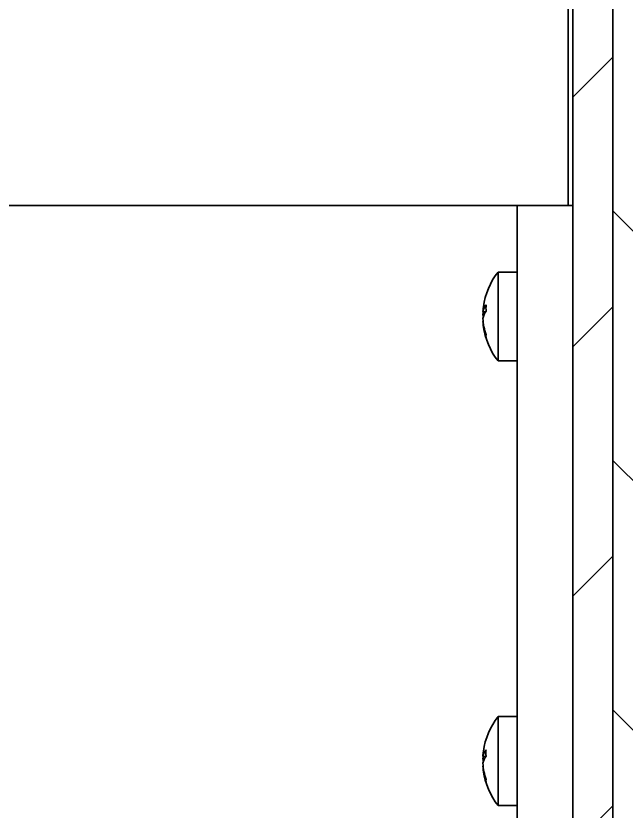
# Model space of a CAD drawing. Header units: millimetres. Extents: x 0 to 841, y 0 to 594.
# Drawn here: x 573.1 to 600.55, y 399.69 to 435.46 of the extents above; entities that cross this region are included whole.
import ezdxf

# ---------------------------------------------------------------- set-up
doc = ezdxf.new("R2010")
doc.units = ezdxf.units.MM

msp = doc.modelspace()

# ---------------------------------------------------------------- hatches: boundary and pattern name
at = {"linetype": 'Continuous', "lineweight": 18}
h = msp.add_hatch(dxfattribs=at)
h.set_pattern_fill('ANSI31', scale=2.5, angle=90, style=0)
h.set_pattern_definition([(135, (-744.932, -742.906), (-5.61266, -5.61266), [])])
h.paths.add_polyline_path([(599.955, 524.437), (599.955, 299.437), (601.755, 299.437), (601.755, 524.437)], flags=0)
h = msp.add_hatch(dxfattribs=at)
h.set_pattern_fill('ANSI31', scale=2.5, style=0)
h.set_pattern_definition([(45, (-744.932, -742.906), (-5.61266, 5.61266), [])])
h.paths.add_polyline_path([(598.155, 474.437), (598.155, 349.437), (599.955, 349.437), (599.955, 474.437)], flags=0)

# ---------------------------------------------------------------- linework, layer by layer
at = {"color": 7, "linetype": 'Continuous', "lineweight": 35}
for p, q in [((599.955, 299.437), (599.955, 524.437)), ((598.155, 349.437), (598.155, 474.437)), ((599.955, 349.437), (599.955, 474.437)), ((597.955, 449.437), (597.955, 426.937)), ((564.713, 426.937), (595.655, 426.937)), ((595.655, 426.937), (595.655, 396.937)), ((595.655, 426.937), (598.155, 426.937)), ((595.655, 423.937), (594.793, 423.937)), ((594.793, 422.727), (594.793, 423.937)), ((594.793, 419.937), (594.793, 422.727)), ((594.231, 422.143), (594.114, 422.166)), ((594.114, 422.028), (594.166, 422.024)), ((594.125, 421.711), (594.114, 421.709)), ((594.793, 419.937), (595.655, 419.937)), ((595.655, 403.937), (594.793, 403.937)), ((594.793, 402.704), (594.793, 403.937)), ((594.793, 399.937), (594.793, 402.704)), ((594.238, 402.141), (594.114, 402.164)), ((594.114, 402.031), (594.171, 402.027)), ((594.125, 401.713), (594.114, 401.711)), ((594.793, 399.937), (595.655, 399.937))]:
    msp.add_line(p, q, dxfattribs=at)
at = {"color": 7, "linetype": 'Continuous', "lineweight": 35, "flags": 128}
for points in [[(594.114, 422.028), (594.121, 422.121), (594.125, 422.163)], [(594.114, 402.031), (594.121, 402.124), (594.125, 402.162)]]:
    msp.add_lwpolyline(points, dxfattribs=at)
at = {"color": 7, "linetype": 'Continuous', "lineweight": 35}
for centre, radius, start, end in [((597.355, 421.937), 3.25, 142.0201, 172.3522), ((594.669, 422.08), 0.561, 137.5641, 171.206), ((596.829, 422.008), 2.719, 172.3541, 176.6821), ((594.855, 421.727), 0.751, 143.1453, 170.8175), ((597.617, 422.318), 3.365, 177.6032, 182.3968), ((594.704, 422.108), 0.595, 187.6852, 196.6543), ((596.983, 422.016), 2.873, 183.3769, 198.3029), ((596.805, 421.864), 2.695, 183.2892, 198.8675), ((597.355, 421.937), 3.25, 187.6478, 217.9799), ((594.874, 421.053), 0.622, 174.421, 185.579), ((597.355, 401.937), 3.25, 142.0201, 172.1267), ((594.642, 402.079), 0.535, 136.4486, 170.8457), ((597.653, 402.306), 3.402, 177.6161, 182.3839), ((596.859, 402.006), 2.75, 172.129, 176.7005), ((594.825, 401.724), 0.72, 142.3129, 170.4717), ((594.675, 402.11), 0.566, 187.9329, 197.6853), ((597.009, 402.013), 2.9, 183.3557, 198.2181), ((596.836, 401.866), 2.726, 183.2713, 198.7603), ((597.355, 401.937), 3.25, 187.8733, 217.9799), ((594.837, 401.048), 0.586, 174.2488, 185.7512)]:
    msp.add_arc(centre, radius, start, end, dxfattribs=at)

doc.saveas('drawing.dxf')
